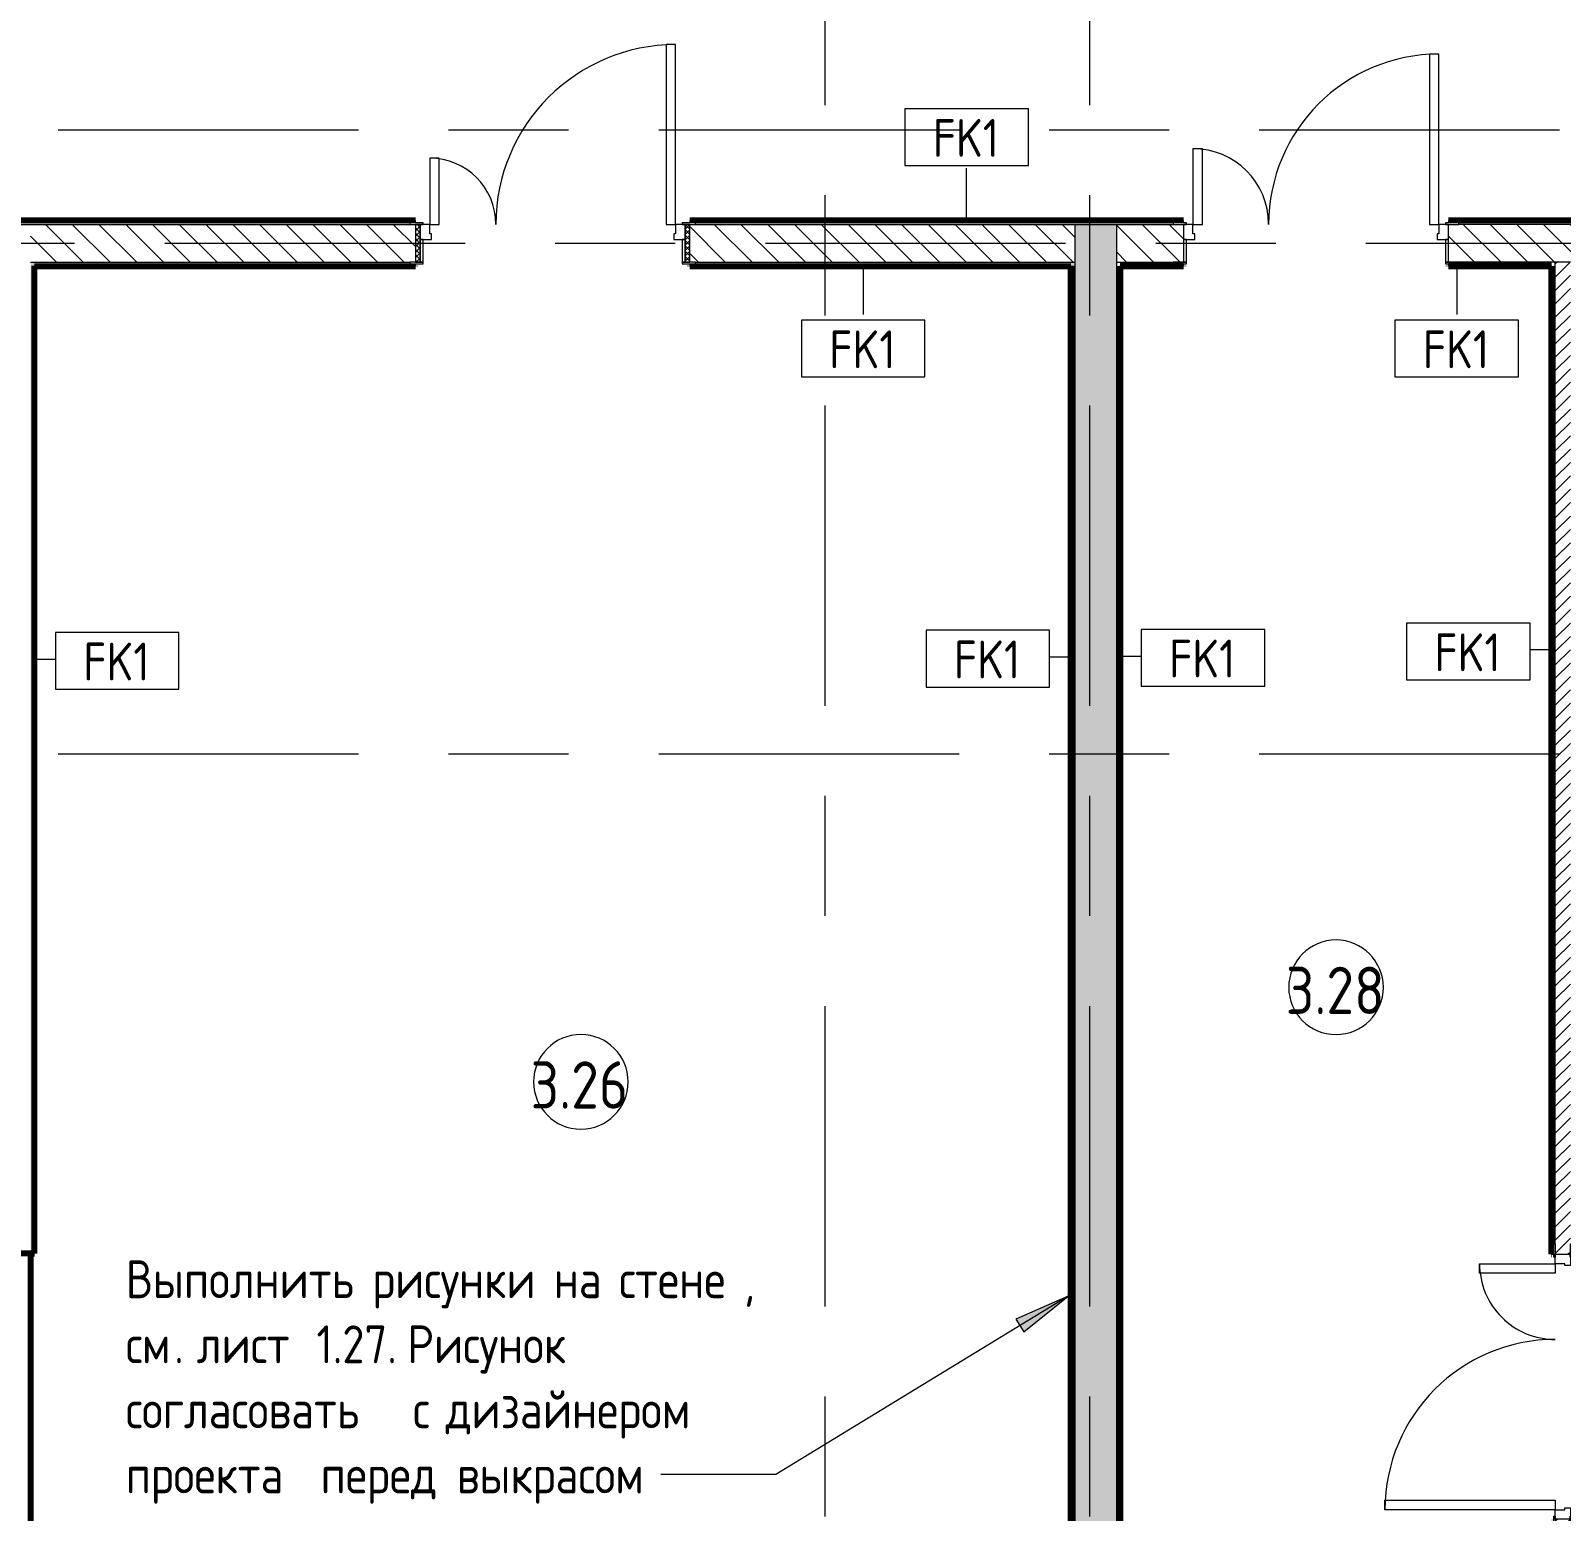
# Model space of a CAD drawing. Header units: millimetres. Extents: x 81469 to 279813, y -8553 to 29000.
# Drawn here: x 101610 to 109703, y 3796 to 11624 of the extents above; entities that cross this region are included whole.
import ezdxf

# ---------------------------------------------------------------- set-up
doc = ezdxf.new("R2010")
doc.units = ezdxf.units.MM
doc.linetypes.add('Осевая', pattern=[3175, 635, -476.25, 1587.5, -476.25])
for name, color, linetype, lineweight in [('A-AREA-IDEN', 7, 'Continuous', 9), ('A-DOOR', 7, 'Continuous', 9), ('A-DOOR-1', 7, 'Continuous', 13), ('A-DOOR-FRAM', 7, 'Continuous', 13), ('A-DOOR-FRAM-1', 7, 'Continuous', 9), ('A-WALL', 7, 'Continuous', 9), ('A-WALL-IDEN', 7, 'Continuous', 9), ('I-WALL', 7, 'Continuous', 9), ('Оси-2', 7, 'Осевая', 9)]:
    doc.layers.add(name, color=color, linetype=linetype, lineweight=lineweight)
for name, color, linetype, lineweight, true_color in [('A-WALL-2', 7, 'Continuous', 9, 0xff80c0), ('G-ANNO-TEXT-1', 7, 'Continuous', 9, 0x3c3c3c), ('I-WALL-4', 7, 'Continuous', 9, 0xc0c0c0), ('I-WALL-8', 7, 'Continuous', 80, 0xff80c0)]:
    doc.layers.add(name, color=color, linetype=linetype, lineweight=lineweight, true_color=true_color)
doc.styles.add('GOST Common', font='GOST_Common.ttf', dxfattribs={"width": 0.9, "height": 250})
doc.styles.add('GOST Common_1', font='GOST_Common.ttf', dxfattribs={"width": 0.9, "height": 200})
pattern_1 = [(135, (0, 0), (-70.71068, -70.71068), [])]
pattern_2 = [(0, (0, 0), (121.92, 30.48), [10.058, -81.382, 10.058, -81.382, -487.68]), (0, (0, 0), (121.92, 30.48), [-182.88, 10.058, -172.822, 10.058, -81.382, -213.36]), (0, (0, 0), (121.92, 30.48), [-457.2, 10.058, -50.902, 10.058, -142.342]), (120, (45.72, 15.24), (-87.356454, 90.345817), [10.058, -81.382, 10.058, -81.382, -487.68]), (120, (45.72, 15.24), (-87.356454, 90.345817), [-182.88, 10.058, -172.822, 10.058, -81.382, -213.36]), (120, (45.72, 15.24), (-87.356454, 90.345817), [-457.2, 10.058, -50.902, 10.058, -142.342]), (240, (60.96, 76.2), (-34.563546, -120.825817), [10.058, -81.382, 10.058, -81.382, -487.68]), (240, (60.96, 76.2), (-34.563546, -120.825817), [-182.88, 10.058, -172.822, 10.058, -81.382, -213.36]), (240, (60.96, 76.2), (-34.563546, -120.825817), [-457.2, 10.058, -50.902, 10.058, -142.342])]

# ---------------------------------------------------------------- blocks, each defined once
blk = doc.blocks.new('110_Дверь_СКБ_2Ст - Д-2а_л_ Из коридора на лестницу-32216062-План отделки стен 3 этажа в осях 23-33')
at = {"layer": 'A-DOOR'}
for centre, radius, start, end in [((662.5, 100), 900, 90, 180), ((-637.5, 100), 400, 360, 90)]:
    blk.add_arc(centre, radius, start, end, dxfattribs=at)
at = {"layer": 'A-DOOR-1'}
for p, q in [((662.5, 1000), (612.5, 1000)), ((612.5, 1000), (612.5, 100)), ((662.5, 100), (662.5, 1000)), ((-637.5, 500), (-637.5, 100)), ((-587.5, 500), (-637.5, 500)), ((-587.5, 100), (-587.5, 500)), ((-637.5, 100), (-587.5, 100)), ((612.5, 100), (662.5, 100))]:
    blk.add_line(p, q, dxfattribs=at)
at = {"layer": 'A-DOOR-FRAM'}
for p, q in [((-672.5, 108), (-742.5, 108)), ((-742.5, 108), (-742.5, 100)), ((-742.5, 100), (-672.5, 100)), ((-637.5, 100), (-687.5, 100)), ((-687.5, 100), (-687.5, 20)), ((-672.5, 100), (-672.5, 108)), ((-637.5, 50), (-637.5, 100)), ((662.5, 100), (662.5, 50)), ((712.5, 100), (662.5, 100)), ((767.5, 108), (697.5, 108)), ((697.5, 108), (697.5, 100)), ((697.5, 100), (767.5, 100)), ((712.5, 20), (712.5, 100)), ((767.5, 100), (767.5, 108)), ((-687.5, 20), (-627.5, 20)), ((-672.5, 20), (-687.5, 20)), ((-687.5, 20), (-687.5, -100)), ((-672.5, -100), (-672.5, 20)), ((-627.5, 50), (-637.5, 50)), ((-627.5, 20), (-627.5, 50)), ((662.5, 50), (652.5, 50)), ((652.5, 50), (652.5, 20)), ((652.5, 20), (712.5, 20)), ((712.5, 20), (697.5, 20)), ((697.5, 20), (697.5, -100)), ((712.5, -100), (712.5, 20)), ((-672.5, -100), (-742.5, -100)), ((-742.5, -100), (-742.5, -108)), ((-742.5, -108), (-672.5, -108)), ((-687.5, -100), (-672.5, -100)), ((-672.5, -108), (-672.5, -100)), ((697.5, -100), (712.5, -100)), ((767.5, -100), (697.5, -100)), ((697.5, -100), (697.5, -108)), ((697.5, -108), (767.5, -108)), ((767.5, -108), (767.5, -100))]:
    blk.add_line(p, q, dxfattribs=at)
blk = doc.blocks.new('110_Дверь_СКБ_2Ст - Д-6_л__ ДОО_Дв_1450x2100h_Дверь из раздевальной в коридор-25835678-План отделки стен 3 этажа в осях 23-33')
at = {"layer": 'A-DOOR'}
h = blk.add_hatch(dxfattribs=at)
h.set_pattern_fill('FP_18', color=256, style=0, pattern_type=2)
h.set_pattern_definition([(135, (1576.41, 164.685), (-14.14214, -14.14214), []), (225, (1576.41, 164.685), (14.14214, -14.14214), [])])
h.paths.add_polyline_path([(737.5, -100), (737.5, 100), (712.5, 100), (712.5, -100)])
at = {"layer": 'A-DOOR-FRAM-1'}
h = blk.add_hatch(dxfattribs=at)
h.set_pattern_fill('FP_19', color=256, style=0, pattern_type=2)
h.set_pattern_definition([(45, (-546.384, 164.685), (-14.1421, 14.1421), []), (135, (-546.384, 164.685), (-14.1421, -14.1421), [])])
h.paths.add_polyline_path([(-687.5, -100), (-687.5, 100), (-712.5, 100), (-712.5, -100)])
at = {"layer": 'A-DOOR'}
for centre, radius, start, end in [((662.5, 100), 950, 90, 180), ((-637.5, 100), 350, 360, 90)]:
    blk.add_arc(centre, radius, start, end, dxfattribs=at)
at = {"layer": 'A-DOOR-1'}
for p, q in [((662.5, 1050), (612.5, 1050)), ((612.5, 1050), (612.5, 100)), ((662.5, 100), (662.5, 1050)), ((-637.5, 450), (-637.5, 100)), ((-587.5, 450), (-637.5, 450)), ((-587.5, 100), (-587.5, 450)), ((-637.5, 100), (-587.5, 100)), ((612.5, 100), (662.5, 100))]:
    blk.add_line(p, q, dxfattribs=at)
at = {"layer": 'A-DOOR-FRAM'}
for p, q in [((-672.5, 108), (-742.5, 108)), ((-742.5, 108), (-742.5, 100)), ((-742.5, 100), (-672.5, 100)), ((-687.5, 100), (-712.5, 100)), ((-712.5, 100), (-712.5, -100)), ((-637.5, 100), (-687.5, 100)), ((-687.5, 100), (-687.5, 20)), ((-687.5, -100), (-687.5, 100)), ((-672.5, 100), (-672.5, 108)), ((-637.5, 50), (-637.5, 100)), ((662.5, 100), (662.5, 50)), ((712.5, 100), (662.5, 100)), ((767.5, 108), (697.5, 108)), ((697.5, 108), (697.5, 100)), ((697.5, 100), (767.5, 100)), ((712.5, 20), (712.5, 100)), ((737.5, 100), (712.5, 100)), ((712.5, 100), (712.5, -100)), ((737.5, -100), (737.5, 100)), ((767.5, 100), (767.5, 108)), ((-687.5, 20), (-627.5, 20)), ((-672.5, 20), (-687.5, 20)), ((-687.5, 20), (-687.5, -100)), ((-672.5, -100), (-672.5, 20)), ((-627.5, 50), (-637.5, 50)), ((-627.5, 20), (-627.5, 50)), ((662.5, 50), (652.5, 50)), ((652.5, 50), (652.5, 20)), ((652.5, 20), (712.5, 20)), ((712.5, 20), (697.5, 20)), ((697.5, 20), (697.5, -100)), ((712.5, -100), (712.5, 20)), ((-672.5, -100), (-742.5, -100)), ((-742.5, -100), (-742.5, -108)), ((-742.5, -108), (-672.5, -108)), ((-712.5, -100), (-687.5, -100)), ((-687.5, -100), (-672.5, -100)), ((-672.5, -108), (-672.5, -100)), ((697.5, -100), (712.5, -100)), ((767.5, -100), (697.5, -100)), ((697.5, -100), (697.5, -108)), ((697.5, -108), (767.5, -108)), ((712.5, -100), (737.5, -100)), ((767.5, -108), (767.5, -100))]:
    blk.add_line(p, q, dxfattribs=at)
blk = doc.blocks.new('110_Дверь_СКБ_2Ст - Д-5_п_ Из игровой в коридор-32351726-План отделки стен 3 этажа в осях 23-33')
at = {"layer": 'A-DOOR'}
for centre, radius, start, end in [((-637.5, -40), 400, 270, 0), ((662.5, -40), 900, 180, 270)]:
    blk.add_arc(centre, radius, start, end, dxfattribs=at)
at = {"layer": 'A-DOOR-1'}
for p, q in [((-637.5, -40), (-587.5, -40)), ((-637.5, -440), (-637.5, -40)), ((-587.5, -40), (-587.5, -440)), ((612.5, -40), (662.5, -40)), ((612.5, -940), (612.5, -40)), ((662.5, -40), (662.5, -940)), ((-587.5, -440), (-637.5, -440)), ((662.5, -940), (612.5, -940))]:
    blk.add_line(p, q, dxfattribs=at)
at = {"layer": 'A-DOOR-FRAM'}
for p, q in [((-742.5, 48), (-672.5, 48)), ((-742.5, 40), (-742.5, 48)), ((-672.5, 40), (-742.5, 40)), ((-687.5, 40), (-627.5, 40)), ((-687.5, -40), (-687.5, 40)), ((-687.5, 40), (-672.5, 40)), ((-687.5, 39), (-687.5, 40)), ((-672.5, 39), (-687.5, 39)), ((-672.5, 48), (-672.5, 40)), ((-672.5, 40), (-672.5, 39)), ((-637.5, 10), (-637.5, -40)), ((-627.5, 10), (-637.5, 10)), ((-627.5, 40), (-627.5, 10)), ((652.5, 40), (712.5, 40)), ((652.5, 10), (652.5, 40)), ((662.5, 10), (652.5, 10)), ((662.5, -40), (662.5, 10)), ((697.5, 40), (697.5, 48)), ((697.5, 48), (767.5, 48)), ((697.5, 39), (697.5, 40)), ((697.5, 40), (712.5, 40)), ((767.5, 40), (697.5, 40)), ((712.5, 39), (697.5, 39)), ((712.5, 40), (712.5, -40)), ((712.5, 40), (712.5, 39)), ((767.5, 48), (767.5, 40)), ((-742.5, -40), (-672.5, -40)), ((-742.5, -48), (-742.5, -40)), ((-672.5, -48), (-742.5, -48)), ((-637.5, -40), (-687.5, -40)), ((-672.5, -40), (-672.5, -48)), ((712.5, -40), (662.5, -40)), ((697.5, -48), (697.5, -40)), ((697.5, -40), (767.5, -40)), ((767.5, -48), (697.5, -48)), ((767.5, -40), (767.5, -48))]:
    blk.add_line(p, q, dxfattribs=at)
blk = doc.blocks.new('Марка_Помещения - Номер-25198446-План отделки стен 3 этажа в осях 23-33')
at = {"layer": 'A-AREA-IDEN'}
for start, end in [(360, 180), (180, 360)]:
    blk.add_arc((0, 0), 2.5, start, end, dxfattribs=at)
blk = doc.blocks.new('М_стена_0001 - Типоразмер_без рамки-25382661-План отделки стен 3 этажа в осях 23-33')
at = {"layer": 'A-WALL-IDEN'}
for p, q in [((3.258, 1.523), (-3.273, 1.523)), ((-3.273, 1.523), (-3.273, -1.477)), ((3.258, -1.477), (3.258, 1.523)), ((-3.273, -1.477), (3.258, -1.477))]:
    blk.add_line(p, q, dxfattribs=at)

msp = doc.modelspace()

# ---------------------------------------------------------------- hatches: boundary and pattern name
at = {"layer": 'G-ANNO-TEXT-1'}
msp.add_hatch(color=256, dxfattribs=at).paths.add_polyline_path([(107095.8, 4934.2), (106819.1, 4811.7), (106860.3, 4744.3)])
at = {"layer": 'I-WALL'}
h = msp.add_hatch(dxfattribs=at)
h.set_pattern_fill('FP_35', color=256, style=0, pattern_type=2)
h.set_pattern_definition(pattern_2)
h.paths.add_polyline_path([(113201.3, 10600), (121210, 10600), (121210, 10620), (111180, 10620), (111180, 10608), (111210, 10608), (111210, 10600)])
h.paths.add_polyline_path([(103615, 10600), (103615, 10608), (103645, 10608), (103645, 10620), (100829, 10620), (100829, 10600), (101722.6, 10600)])
h.paths.add_polyline_path([(110200, 10600), (110200, 10608), (110230, 10608), (110230, 10620), (109105, 10620), (109105, 10608), (109160, 10608), (109160, 10600)])
h.paths.add_polyline_path([(105125, 10600), (107650, 10600.4), (107650, 10608), (107705, 10608), (107705, 10620), (105095, 10620), (105095, 10608), (105125, 10608)])
h = msp.add_hatch(dxfattribs=at)
h.set_pattern_fill('FP_4', color=256, style=0, pattern_type=2)
h.set_pattern_definition(pattern_1)
h.paths.add_polyline_path([(89785, 10400), (89985, 10400), (89985, 10600), (89610, 10600), (89610, 10400), (89630, 10400)])
h.paths.add_polyline_path([(105125, 10400), (107130, 10400), (107130, 10600), (105095, 10600), (105095, 10400)])
h.paths.add_polyline_path([(91930, 10400), (92510, 10400), (92510, 10600), (91385, 10600), (91385, 10400), (91440, 10400)])
h.paths.add_polyline_path([(103645, 10400), (103645, 10600), (101610, 10600), (101610, 10400), (103615, 10400)])
h.paths.add_polyline_path([(94210, 10400), (94210, 10600), (93460, 10600), (93460, 10400), (94190, 10400)])
h = msp.add_hatch(dxfattribs=at)
h.set_pattern_fill('FP_1', color=256, style=0, pattern_type=2)
h.set_pattern_definition([(45, (0, 0), (-57.024626, 57.024626), []), (45, (57.025, 0), (-57.024626, 57.024626), [100.806, -20.161, 3.353, -16.808])])
h.paths.add_polyline_path([(107350, 2380), (107350, 10600), (107130, 10600), (107130, 2380), (107330, 2380)])
h = msp.add_hatch(dxfattribs=at)
h.set_pattern_fill('FP_4', color=256, style=0, pattern_type=2)
h.set_pattern_definition(pattern_1)
h.paths.add_polyline_path([(121210, 10400), (121210, 10600), (119330, 10600), (119330, 10400), (121190, 10400)])
h.paths.add_polyline_path([(111180, 10400), (111930, 10400), (111930, 10600), (111180, 10600)])
h.paths.add_polyline_path([(107461.9, 10400), (107705, 10400), (107705, 10600), (107350, 10600), (107350, 10400)])
h.paths.add_polyline_path([(109670, 10400), (110230, 10400), (110230, 10600), (109105, 10600), (109105, 10400), (109305, 10400)])
h = msp.add_hatch(dxfattribs=at)
h.set_pattern_fill('FP_35', color=256, style=0, pattern_type=2)
h.set_pattern_definition(pattern_2)
h.paths.add_polyline_path([(107110, 10380), (107130, 10380), (107130, 10400), (105125, 10399.7), (105125, 10392), (105095, 10392), (105095, 10380), (107109, 10380)])
h.paths.add_polyline_path([(101610, 10380), (103645, 10380), (103645, 10392), (103615, 10392), (103615, 10400), (101610, 10400)])
h = msp.add_hatch(dxfattribs=at)
h.set_pattern_fill('FP_35', color=256, style=0, pattern_type=2)
h.set_pattern_definition(pattern_2)
h.paths.add_polyline_path([(101610, 5160), (101630, 5160), (101630, 10380), (101610, 10380), (101610, 5180)])
h = msp.add_hatch(dxfattribs=at)
h.set_pattern_fill('FP_35', color=256, style=0, pattern_type=2)
h.set_pattern_definition(pattern_2)
h.paths.add_polyline_path([(107110, 150), (107130, 150), (107130, 10380), (107110, 10380), (107110, 170)])
h = msp.add_hatch(dxfattribs=at)
h.set_pattern_fill('FP_35', color=256, style=0, pattern_type=2)
h.set_pattern_definition(pattern_2)
h.paths.add_polyline_path([(109670, 10380), (109670, 10400), (109160, 10400), (109160, 10392), (109105, 10392), (109105, 10380), (109650, 10380)])
h.paths.add_polyline_path([(107370, 10380), (107705, 10380), (107705, 10392), (107650, 10392), (107650, 10400), (107350, 10400), (107350, 10380)])
h = msp.add_hatch(dxfattribs=at)
h.set_pattern_fill('FP_35', color=256, style=0, pattern_type=2)
h.set_pattern_definition(pattern_2)
h.paths.add_polyline_path([(107370, 2400), (107370, 10380), (107350, 10380), (107350, 2400)])
h = msp.add_hatch(dxfattribs=at)
h.set_pattern_fill('FP_35', color=256, style=0, pattern_type=2)
h.set_pattern_definition(pattern_2)
h.paths.add_polyline_path([(109670, 100), (109669.7, 3700), (109662, 3700), (109662, 3755), (109650, 3755), (109650, 100)])
h.paths.add_polyline_path([(109662, 5155), (109662, 5210), (109670, 5210), (109670, 10380), (109650, 10379), (109650, 5155)])
h = msp.add_hatch(dxfattribs=at)
h.set_pattern_fill('FP_5', color=256, style=0, pattern_type=2)
h.set_pattern_definition([(45, (0, 0), (-35.35534, 35.35534), [])])
h.paths.add_polyline_path([(109750, 100), (109749, 3755), (109670, 3755), (109670, 100)])
h.paths.add_polyline_path([(109749, 5155), (109750, 5155), (109750, 10400), (109670, 10400), (109670, 5155), (109720, 5155)])

# ---------------------------------------------------------------- linework, layer by layer
at = {"layer": 'A-WALL'}
for p, q in [((107705, 10620), (105095, 10620)), ((110230, 10620), (109105, 10620)), ((107130, 10600), (107130, 2400)), ((107350, 10600), (107350, 2380)), ((101610, 10400), (103615, 10400)), ((101630, 10380), (101631, 10380)), ((105125, 10400), (107130, 10400)), ((107109, 10380), (107110, 10380)), ((107130, 2400), (107130, 10380)), ((107350, 10400), (107650, 10400)), ((107370, 10379), (107370, 10380)), ((109750, 10400), (109160, 10400)), ((109650, 10380), (109650, 10379)), ((109670, 5210), (109670, 10400))]:
    msp.add_line(p, q, dxfattribs=at)
at = {"layer": 'A-WALL-2'}
for p, q in [((100830, 10620), (103645, 10620)), ((103645, 10380), (101631, 10380)), ((107109, 10380), (105095, 10380)), ((107370, 10379), (107370, 2400)), ((109650, 5155), (109650, 10379))]:
    msp.add_line(p, q, dxfattribs=at)
at = {"layer": 'A-WALL-IDEN'}
for p, q in [((106558.4, 10620.5), (106558.4, 10897.2)), ((106011.6, 10379.5), (106011.6, 10123.7)), ((109149.4, 10379.5), (109149.4, 10123.7)), ((109649.5, 8349.9), (109537, 8349.9)), ((101630.5, 8301.2), (101741.4, 8301.2)), ((107109.5, 8312.1), (106997, 8312.1)), ((107370.5, 8316.8), (107481.4, 8316.8))]:
    msp.add_line(p, q, dxfattribs=at)
at = {"layer": 'G-ANNO-TEXT-1'}
for p, q in [((107095.8, 4934.2), (105549.5, 3991.2)), ((107095.8, 4934.2), (106819.1, 4811.7)), ((106860.3, 4744.3), (107095.8, 4934.2)), ((106819.1, 4811.7), (106860.3, 4744.3)), ((105549.5, 3991.2), (104941.1, 3991.2))]:
    msp.add_line(p, q, dxfattribs=at)
at = {"layer": 'I-WALL-4'}
for p, q in [((103645, 10608), (103645, 10620)), ((105095, 10620), (105095, 10608)), ((107705, 10608), (107705, 10620)), ((109105, 10620), (109105, 10608)), ((98700, 10600), (103615, 10600)), ((105125, 10600), (107650, 10600)), ((110200, 10600), (109160, 10600)), ((103645, 10380), (103645, 10392)), ((105095, 10392), (105095, 10380)), ((107705, 10380), (107705, 10392)), ((109105, 10392), (109105, 10380)), ((109650, 5155), (109662, 5155))]:
    msp.add_line(p, q, dxfattribs=at)
at = {"layer": 'I-WALL-8'}
for p, q in [((103645, 10621), (100830, 10621)), ((103645, 10620), (103645, 10621)), ((107705, 10621), (105095, 10621)), ((105095, 10621), (105095, 10620)), ((107705, 10620), (107705, 10621)), ((110230, 10621), (109105, 10621)), ((109105, 10621), (109105, 10620)), ((101630, 10380), (101630, 5160)), ((101631, 5159), (101631, 10379)), ((101631, 10379), (103645, 10379)), ((103645, 10379), (103645, 10380)), ((105095, 10380), (105095, 10379)), ((105095, 10379), (107109, 10379)), ((107109, 10379), (107109, 100)), ((107110, 100), (107110, 10380)), ((107705, 10380), (107370, 10380)), ((107371, 10379), (107705, 10379)), ((107371, 171), (107371, 10379)), ((107705, 10379), (107705, 10380)), ((109650, 10380), (109105, 10380)), ((109105, 10380), (109105, 10379)), ((109105, 10379), (109649, 10379)), ((109649, 10379), (109649, 5155)), ((101630, 5160), (100710, 5160)), ((101611, 5159), (101631, 5159)), ((101611, 2975), (101611, 5159)), ((109649, 5155), (109650, 5155))]:
    msp.add_line(p, q, dxfattribs=at)
at = {"layer": 'Оси-2'}
for p, q in [((105810, 593.7), (105810, 19528.3)), ((107210, 593.7), (107210, 19528.3)), ((84769.4, 11100), (122510, 11100)), ((85333.2, 10500), (122510, 10500)), ((84769.4, 7800), (122510, 7800))]:
    msp.add_line(p, q, dxfattribs=at)

# ---------------------------------------------------------------- block references
at = {"layer": 'A-AREA-IDEN', "xscale": 99.99999999999993, "yscale": 99.99999999999993, "zscale": 99.99999999999993}
for p in [(108511.3, 6566.7), (104519.1, 6066.7)]:
    msp.add_blockref('Марка_Помещения - Номер-25198446-План отделки стен 3 этажа в осях 23-33', p, dxfattribs=at)
at = {"layer": 'A-DOOR'}
for name, p in [('110_Дверь_СКБ_2Ст - Д-6_л__ ДОО_Дв_1450x2100h_Дверь из раздевальной в коридор-25835678-План отделки стен 3 этажа в осях 23-33', (104357.5, 10500)), ('110_Дверь_СКБ_2Ст - Д-2а_л_ Из коридора на лестницу-32216062-План отделки стен 3 этажа в осях 23-33', (108392.5, 10500))]:
    msp.add_blockref(name, p, dxfattribs=at)
at = {"layer": 'A-DOOR', "rotation": 269.9999999999999}
msp.add_blockref('110_Дверь_СКБ_2Ст - Д-5_п_ Из игровой в коридор-32351726-План отделки стен 3 этажа в осях 23-33', (109710, 4467.5), dxfattribs=at)
at = {"layer": 'A-WALL-IDEN', "xscale": 99.99999999999993, "yscale": 99.99999999999993, "zscale": 99.99999999999993}
for p in [(106559.2, 11058.8), (106012.3, 9941.2), (109150.2, 9941.2), (102068.8, 8290.8), (106671.2, 8301.6), (107808.8, 8306.4), (109211.2, 8339.4)]:
    msp.add_blockref('М_стена_0001 - Типоразмер_без рамки-25382661-План отделки стен 3 этажа в осях 23-33', p, dxfattribs=at)

# ---------------------------------------------------------------- texts
at = {"layer": 'A-AREA-IDEN', "char_height": 250, "width": 663.797, "attachment_point": 1, "style": 'GOST Common'}
for s, insert in [('3.28', (108245.6, 6675.2)), ('3.26', (104253.3, 6175.2))]:
    msp.add_mtext(s, dxfattribs=dict(at, insert=insert))
at = {"layer": 'A-WALL-IDEN', "char_height": 200, "width": 447.342, "attachment_point": 1, "style": 'GOST Common_1'}
for insert in [(106379, 11156.8), (105832.1, 10039.2), (108969.9, 10039.2), (109031, 8437.4), (101888.5, 8388.8), (106491, 8399.7), (107628.5, 8404.4)]:
    msp.add_mtext('FK1', dxfattribs=dict(at, insert=insert))
at = {"layer": 'G-ANNO-TEXT-1', "char_height": 200, "attachment_point": 1, "style": 'GOST Common_1'}
for s, insert, width in [('Выполнить', (102113.4, 5123.1), 1500.759), ('\\fGOST Common|b0|i0|c204|p34|;\\W.9; ', (103351.6, 5123.1), 79.367), ('\\fGOST Common|b0|i0|c204|p34|;\\W.9; ', (104310.1, 5123.1), 79.367), ('\\fGOST Common|b0|i0|c204|p34|;\\W.9; ', (104655.3, 5123.1), 79.367), ('рисунки', (103417.1, 5123.1), 1082.278), ('на', (104375.6, 5123.1), 339.114), ('стене', (104720.8, 5123.1), 800.886), (', ', (105381.6, 5123.1), 158.734), (' 1.27. ', (103012.3, 4779.1), 714.304), ('Рисунок', (103601.6, 4779.1), 1103.924), ('\\fGOST Common|b0|i0|c204|p34|;\\W.9; ', (104512.5, 4779.1), 79.367), ('см', (102113.4, 4779.1), 310.253), ('лист', (102488.4, 4779.1), 634.937), ('. ', (102369.3, 4779.1), 144.304), ('согласовать', (102113.4, 4435.2), 1760.506), ('\\fGOST Common|b0|i0|c204|p34|;\\W.9; ', (103565.9, 4435.2), 79.367), ('\\fGOST Common|b0|i0|c204|p34|;\\W.9;с', (103631.4, 4435.2), 129.873), ('\\fGOST Common|b0|i0|c204|p34|;\\W.9; ', (103738.6, 4435.2), 79.367), ('дизайнером', (103804.1, 4435.2), 1616.202), ('\\fGOST Common|b0|i0|c204|p34|;\\W.9; ', (105137.6, 4435.2), 79.367), ('\\fGOST Common|b0|i0|c204|p34|;\\W.9; ', (103077.8, 4091.2), 79.367), ('\\fGOST Common|b0|i0|c204|p34|;\\W.9; ', (103798.1, 4091.2), 79.367), ('проекта', (102113.4, 4091.2), 1168.86), ('перед', (103143.3, 4091.2), 793.671), ('выкрасом', (103863.6, 4091.2), 1305.949)]:
    msp.add_mtext(s, dxfattribs=dict(at, insert=insert, width=width))

doc.saveas('drawing.dxf')
